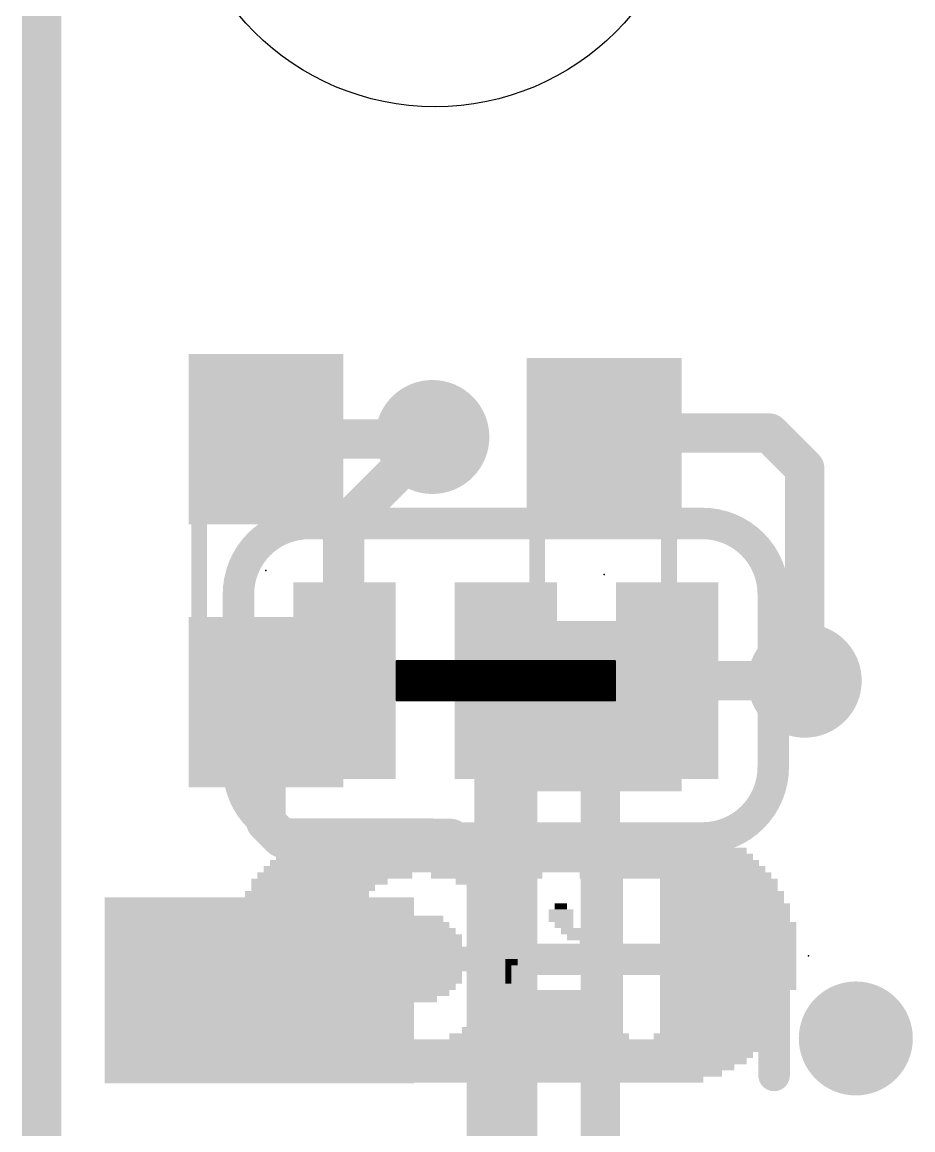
# Model space of a CAD drawing. Extents: x -23 to 84, y -20 to 26.
# Drawn here: x -0.13 to 5.63, y 14.6 to 21.76 of the extents above; entities that cross this region are included whole.
import ezdxf

# ---------------------------------------------------------------- set-up
doc = ezdxf.new("R2010")
doc.units = 0
for name, color, linetype in [('1', 12, 'CONTINUOUS'), ('16', 132, 'CONTINUOUS'), ('18', 110, 'CONTINUOUS'), ('20', 53, 'CONTINUOUS'), ('21', 41, 'CONTINUOUS'), ('22', 40, 'CONTINUOUS'), ('23', 53, 'CONTINUOUS'), ('24', 53, 'CONTINUOUS'), ('51', 53, 'CONTINUOUS')]:
    doc.layers.add(name, color=color, linetype=linetype)

# ---------------------------------------------------------------- blocks, each defined once
blk = doc.blocks.new('RECT')
blk.add_solid([(-0.5, -0.5), (0.5, -0.5), (-0.5, 0.5), (0.5, 0.5)])
blk = doc.blocks.new('ROUNDV')
at = {"const_width": 0.5}
blk.add_lwpolyline([(0, -0.25, 1), (0, 0.25, 1), (0, -0.25)], format="xyb", dxfattribs=at)

msp = doc.modelspace()

# ---------------------------------------------------------------- linework, layer by layer
at = {"layer": '1', "const_width": 0.254}
for points in [[(0, 25.4), (0, 0)], [(1.4478, 19.0618), (2.509, 19.0618)], [(2.509, 19.0618), (2.5226, 19.0754)], [(3.6966, 19.1008), (3.6322, 19.0364)], [(4.699, 19.1008), (3.6966, 19.1008)], [(4.9276, 18.8722), (4.699, 19.1008)], [(4.9276, 17.5006), (4.9276, 18.8722)], [(1.4478, 16.5862), (1.4478, 17.3618)], [(3.6322, 17.3364), (3.6068, 17.311)], [(3.6068, 17.311), (3.6068, 14.4272)], [(1.5494, 16.4846), (1.4478, 16.5862)], [(2.5098, 16.4846), (1.5494, 16.4846)], [(2.5128, 16.4816), (2.5098, 16.4846)], [(2.6416, 16.4816), (2.5128, 16.4816)], [(2.8702, 16.253), (2.6416, 16.4816)], [(2.8702, 14.4272), (2.8702, 16.253)]]:
    msp.add_lwpolyline(points, dxfattribs=at)
at = {"layer": '1', "const_width": 0.127}
for points in [[(1.4478, 19.1253, 1), (1.4478, 18.9983)], [(2.5675, 19.0305, 1), (2.4777, 19.1203)], [(2.509, 18.9983, 1), (2.509, 19.1253)], [(3.6966, 19.1643, 1), (3.6966, 19.0373)], [(3.7415, 19.0559, 1), (3.6517, 19.1457)], [(4.7439, 19.1457, 1), (4.6541, 19.0559)], [(4.699, 19.0373, 1), (4.699, 19.1643)], [(2.4641, 19.1067, 1), (2.5539, 19.0169)], [(3.5873, 19.0813, 1), (3.6771, 18.9915)], [(4.9911, 18.8722, 1), (4.8641, 18.8722)], [(4.8827, 18.8273, 1), (4.9725, 18.9171)], [(4.8641, 17.5006, 1), (4.9911, 17.5006)], [(1.5113, 17.3618, 1), (1.3843, 17.3618)], [(3.6703, 17.311, 1), (3.5433, 17.311)], [(3.5619, 17.3559, 1), (3.6517, 17.2661)], [(3.6771, 17.2915, 1), (3.5873, 17.3813)], [(1.4927, 16.6311, 1), (1.4029, 16.5413)], [(1.3843, 16.5862, 1), (1.5113, 16.5862)], [(1.5494, 16.5481, 1), (1.5494, 16.4211)], [(2.5547, 16.5295, 1), (2.4649, 16.4397)], [(2.5128, 16.5451, 1), (2.5128, 16.4181)], [(2.5098, 16.4211, 1), (2.5098, 16.5481)], [(2.6865, 16.5265, 1), (2.5967, 16.4367)], [(2.6416, 16.4181, 1), (2.6416, 16.5451)], [(1.5045, 16.4397, 1), (1.5943, 16.5295)], [(2.4679, 16.4367, 1), (2.5577, 16.5265)], [(2.9337, 16.253, 1), (2.8067, 16.253)], [(2.8253, 16.2081, 1), (2.9151, 16.2979)]]:
    msp.add_lwpolyline(points, format="xyb", dxfattribs=at)
at = {"layer": '16'}
for points, const_width in [([(0, 25.4), (0, 0)], 0.254), ([(2.5226, 19.0754), (1.9558, 18.5086)], 0.254), ([(1.9558, 18.5086), (1.9558, 17.5006)], 0.254), ([(2.9972, 17.5006), (2.9972, 13.8176)], 0.4064), ([(3.7021, 17.6276), (2.2924, 17.6276)], 0.0127), ([(2.2924, 17.6276), (2.2924, 17.3736)], 0.0127), ([(2.2924, 17.6149), (3.7021, 17.6149)], 0.0127), ([(2.2924, 17.6022), (3.7021, 17.6022)], 0.0127), ([(3.7021, 17.3736), (3.7021, 17.6276)], 0.0127), ([(4.0386, 17.5006), (4.9276, 17.5006)], 0.254), ([(2.2924, 17.5895), (3.7021, 17.5895)], 0.0127), ([(2.2924, 17.5768), (3.7021, 17.5768)], 0.0127), ([(2.2924, 17.5641), (3.7021, 17.5641)], 0.0127), ([(2.2924, 17.5514), (3.7021, 17.5514)], 0.0127), ([(2.2924, 17.5387), (3.7021, 17.5387)], 0.0127), ([(2.2924, 17.526), (3.7021, 17.526)], 0.0127), ([(2.2924, 17.5133), (3.7021, 17.5133)], 0.0127), ([(2.2924, 17.5006), (3.7021, 17.5006)], 0.0127), ([(2.2924, 17.4879), (3.7021, 17.4879)], 0.0127), ([(2.2924, 17.4752), (3.7021, 17.4752)], 0.0127), ([(2.2924, 17.4625), (3.7021, 17.4625)], 0.0127), ([(2.2924, 17.4498), (3.7021, 17.4498)], 0.0127), ([(2.2924, 17.4371), (3.7021, 17.4371)], 0.0127), ([(2.2924, 17.4244), (3.7021, 17.4244)], 0.0127), ([(2.2924, 17.4117), (3.7021, 17.4117)], 0.0127), ([(2.2924, 17.399), (3.7021, 17.399)], 0.0127), ([(2.2924, 17.3863), (3.7021, 17.3863)], 0.0127), ([(2.2924, 17.3736), (3.7021, 17.3736)], 0.0127), ([(2.2924, 17.3736), (3.7021, 17.3736)], 0.0127)]:
    msp.add_lwpolyline(points, dxfattribs=dict(at, const_width=const_width))
for points, const_width in [([(2.5675, 19.0305, 1), (2.4777, 19.1203)], 0.127), ([(2.0193, 18.5086, 1), (1.8923, 18.5086)], 0.127), ([(1.9109, 18.5535, 1), (2.0007, 18.4637)], 0.127), ([(3.0988, 17.5006, 1), (2.8956, 17.5006)], 0.2032), ([(2.2924, 17.6308, 1), (2.2924, 17.6244)], 0.0064), ([(2.2955, 17.6276, 1), (2.2892, 17.6276)], 0.0064), ([(2.2924, 17.6181, 1), (2.2924, 17.6117)], 0.0064), ([(2.2924, 17.6054, 1), (2.2924, 17.599)], 0.0064), ([(3.7052, 17.6276, 1), (3.6989, 17.6276)], 0.0064), ([(3.7021, 17.6244, 1), (3.7021, 17.6308)], 0.0064), ([(3.7021, 17.6117, 1), (3.7021, 17.6181)], 0.0064), ([(3.7021, 17.599, 1), (3.7021, 17.6054)], 0.0064), ([(4.0386, 17.5641, 1), (4.0386, 17.4371)], 0.127), ([(4.9276, 17.4371, 1), (4.9276, 17.5641)], 0.127), ([(1.8923, 17.5006, 1), (2.0193, 17.5006)], 0.127), ([(2.2924, 17.5927, 1), (2.2924, 17.5863)], 0.0064), ([(2.2924, 17.58, 1), (2.2924, 17.5736)], 0.0064), ([(2.2924, 17.5673, 1), (2.2924, 17.5609)], 0.0064), ([(2.2924, 17.5546, 1), (2.2924, 17.5482)], 0.0064), ([(2.2924, 17.5419, 1), (2.2924, 17.5355)], 0.0064), ([(3.7021, 17.5863, 1), (3.7021, 17.5927)], 0.0064), ([(3.7021, 17.5736, 1), (3.7021, 17.58)], 0.0064), ([(3.7021, 17.5609, 1), (3.7021, 17.5673)], 0.0064), ([(3.7021, 17.5482, 1), (3.7021, 17.5546)], 0.0064), ([(3.7021, 17.5355, 1), (3.7021, 17.5419)], 0.0064), ([(2.2924, 17.5292, 1), (2.2924, 17.5228)], 0.0064), ([(2.2924, 17.5165, 1), (2.2924, 17.5101)], 0.0064), ([(2.2924, 17.5038, 1), (2.2924, 17.4974)], 0.0064), ([(2.2924, 17.4911, 1), (2.2924, 17.4847)], 0.0064), ([(2.2924, 17.4784, 1), (2.2924, 17.472)], 0.0064), ([(2.2924, 17.4657, 1), (2.2924, 17.4593)], 0.0064), ([(3.7021, 17.5228, 1), (3.7021, 17.5292)], 0.0064), ([(3.7021, 17.5101, 1), (3.7021, 17.5165)], 0.0064), ([(3.7021, 17.4974, 1), (3.7021, 17.5038)], 0.0064), ([(3.7021, 17.4847, 1), (3.7021, 17.4911)], 0.0064), ([(3.7021, 17.472, 1), (3.7021, 17.4784)], 0.0064), ([(3.7021, 17.4593, 1), (3.7021, 17.4657)], 0.0064), ([(2.2924, 17.453, 1), (2.2924, 17.4466)], 0.0064), ([(2.2924, 17.4403, 1), (2.2924, 17.4339)], 0.0064), ([(2.2924, 17.4276, 1), (2.2924, 17.4212)], 0.0064), ([(2.2924, 17.4149, 1), (2.2924, 17.4085)], 0.0064), ([(2.2924, 17.4022, 1), (2.2924, 17.3958)], 0.0064), ([(2.2924, 17.3895, 1), (2.2924, 17.3831)], 0.0064), ([(3.7021, 17.4466, 1), (3.7021, 17.453)], 0.0064), ([(3.7021, 17.4339, 1), (3.7021, 17.4403)], 0.0064), ([(3.7021, 17.4212, 1), (3.7021, 17.4276)], 0.0064), ([(3.7021, 17.4085, 1), (3.7021, 17.4149)], 0.0064), ([(3.7021, 17.3958, 1), (3.7021, 17.4022)], 0.0064), ([(3.7021, 17.3831, 1), (3.7021, 17.3895)], 0.0064), ([(2.2924, 17.3768, 1), (2.2924, 17.3704)], 0.0064), ([(2.2924, 17.3768, 1), (2.2924, 17.3704)], 0.0064), ([(2.2892, 17.3736, 1), (2.2955, 17.3736)], 0.0064), ([(3.6989, 17.3736, 1), (3.7052, 17.3736)], 0.0064), ([(3.7021, 17.3704, 1), (3.7021, 17.3768)], 0.0064), ([(3.7021, 17.3704, 1), (3.7021, 17.3768)], 0.0064)]:
    msp.add_lwpolyline(points, format="xyb", dxfattribs=dict(at, const_width=const_width))
at = {"layer": '20', "const_width": 0.2032}
msp.add_lwpolyline([(0, 0), (0, 25.4)], dxfattribs=at)
at = {"layer": '20'}
msp.add_circle((2.54, 22.86), 1.651, dxfattribs=at)
at = {"layer": '21', "const_width": 0.2032}
for points in [[(3.08, 15.7), (4.73, 15.7)], [(4.73, 15.7), (4.73, 14.95)]]:
    msp.add_lwpolyline(points, dxfattribs=at)
at = {"layer": '21'}
for points, const_width in [([(3.08, 15.7508, 1), (3.08, 15.6492)], 0.1016), ([(4.7808, 15.7, 1), (4.6792, 15.7)], 0.1016), ([(4.73, 15.6492, 1), (4.73, 15.7508)], 0.1016), ([(5.38, 15.0984, 1), (5.38, 15.3016, 1), (5.38, 15.0984)], 0.2032), ([(4.6792, 14.95, 1), (4.7808, 14.95)], 0.1016)]:
    msp.add_lwpolyline(points, format="xyb", dxfattribs=dict(at, const_width=const_width))
at = {"layer": '22'}
for points, const_width in [([(1.7272, 18.5166, 0.4142), (1.27, 18.0594)], 0.2032), ([(1.7272, 18.5674, 1), (1.7272, 18.4658)], 0.1016), ([(1.7272, 18.4658, 1), (1.7272, 18.5674)], 0.1016), ([(4.7244, 18.0594, 0.4142), (4.2672, 18.5166)], 0.2032), ([(4.2672, 18.5674, 1), (4.2672, 18.4658)], 0.1016), ([(4.2672, 18.4658, 1), (4.2672, 18.5674)], 0.1016), ([(1.3208, 18.0594, 1), (1.2192, 18.0594)], 0.1016), ([(1.2192, 18.0594, 1), (1.3208, 18.0594)], 0.1016), ([(4.7752, 18.0594, 1), (4.6736, 18.0594)], 0.1016), ([(4.6736, 18.0594, 1), (4.7752, 18.0594)], 0.1016), ([(1.27, 16.9418, 0.4142), (1.7272, 16.4846)], 0.2032), ([(1.3208, 16.9418, 1), (1.2192, 16.9418)], 0.1016), ([(4.2672, 16.4846, 0.4142), (4.7244, 16.9418)], 0.2032), ([(4.7752, 16.9418, 1), (4.6736, 16.9418)], 0.1016), ([(1.2192, 16.9418, 1), (1.3208, 16.9418)], 0.1016), ([(4.6736, 16.9418, 1), (4.7752, 16.9418)], 0.1016), ([(1.7272, 16.5354, 1), (1.7272, 16.4338)], 0.1016), ([(1.7272, 16.4338, 1), (1.7272, 16.5354)], 0.1016), ([(4.2672, 16.5354, 1), (4.2672, 16.4338)], 0.1016), ([(4.2672, 16.4338, 1), (4.2672, 16.5354)], 0.1016)]:
    msp.add_lwpolyline(points, format="xyb", dxfattribs=dict(at, const_width=const_width))
at = {"layer": '22', "const_width": 0.2032}
for points in [[(4.2672, 18.5166), (1.7272, 18.5166)], [(1.27, 16.9418), (1.27, 18.0594)], [(4.7244, 16.9418), (4.7244, 18.0594)], [(1.7272, 16.4846), (4.2672, 16.4846)]]:
    msp.add_lwpolyline(points, dxfattribs=at)
at = {"layer": '23'}
for p in [(1.4478, 18.2118), (3.6322, 18.1864)]:
    msp.add_point(p, dxfattribs=at)
at = {"layer": '24'}
for p in [(2.9972, 17.5006), (4.953, 15.7226)]:
    msp.add_point(p, dxfattribs=at)
at = {"layer": '51', "const_width": 0.1016}
for points in [[(1.0158, 17.8558), (1.0158, 18.5678)], [(1.8668, 17.8558), (1.8668, 18.5678)], [(3.2002, 17.8304), (3.2002, 18.5424)], [(4.0512, 17.8304), (4.0512, 18.5424)]]:
    msp.add_lwpolyline(points, dxfattribs=at)
at = {"layer": '51', "const_width": 0.0508}
for points in [[(1.0412, 18.5678, 1), (0.9904, 18.5678)], [(1.8922, 18.5678, 1), (1.8414, 18.5678)], [(3.2256, 18.5424, 1), (3.1748, 18.5424)], [(4.0766, 18.5424, 1), (4.0258, 18.5424)], [(0.9904, 17.8558, 1), (1.0412, 17.8558)], [(1.8414, 17.8558, 1), (1.8922, 17.8558)], [(3.1748, 17.8304, 1), (3.2256, 17.8304)], [(4.0258, 17.8304, 1), (4.0766, 17.8304)]]:
    msp.add_lwpolyline(points, format="xyb", dxfattribs=at)

# ---------------------------------------------------------------- block references
at = {"layer": '1', "xscale": 1.1, "rotation": 90}
for p in [(1.4478, 19.0618), (3.6322, 19.0364), (1.4478, 17.3618), (3.6322, 17.3364)]:
    msp.add_blockref('RECT', p, dxfattribs=at)
at = {"layer": '1', "xscale": 1.2, "yscale": 2, "rotation": 270}
msp.add_blockref('RECT', (1.405, 15.5), dxfattribs=at)
at = {"layer": '16', "xscale": 0.6604, "yscale": 1.27, "rotation": 180}
for p in [(1.9558, 17.5006), (2.9972, 17.5006), (4.0386, 17.5006)]:
    msp.add_blockref('RECT', p, dxfattribs=at)
at = {"layer": '18', "xscale": 0.7366, "yscale": 0.7366}
for p in [(2.5226, 19.0754), (2.5226, 19.0754), (4.9276, 17.5006), (4.9276, 17.5006), (5.2578, 15.1892), (5.2578, 15.1892)]:
    msp.add_blockref('ROUNDV', p, dxfattribs=at)
at = {"layer": '22', "yscale": 0.04, "rotation": 180}
for p, xscale in [((3.053, 16.5226), 2.44), ((3.053, 16.4426), 2.84), ((3.053, 16.4826), 2.68), ((3.053, 16.4026), 3), ((3.053, 16.3226), 3.16), ((3.053, 16.3626), 3.08), ((3.053, 16.2826), 3.24), ((2.873, 16.2426), 0.72), ((4.093, 16.2426), 1.24), ((1.793, 16.2026), 0.88), ((1.753, 16.1626), 0.8), ((2.933, 16.2026), 0.52), ((2.953, 16.1626), 0.4), ((3.653, 16.2026), 0.2), ((3.673, 16.1626), 0.16), ((4.373, 16.2026), 0.76), ((4.373, 16.1626), 0.76), ((1.713, 16.1226), 0.8), ((2.953, 16.1226), 0.32), ((3.673, 16.1226), 0.16), ((4.393, 16.1226), 0.8), ((1.693, 16.0426), 0.84), ((1.713, 16.0826), 0.8), ((2.973, 16.0826), 0.28), ((2.973, 16.0426), 0.2), ((3.353, 16.0426), 0.08), ((3.693, 16.0826), 0.12), ((3.693, 16.0426), 0.12), ((4.393, 16.0826), 0.8), ((4.413, 16.0426), 0.84), ((1.693, 16.0026), 0.84), ((1.713, 15.9626), 0.88), ((2.453, 15.9626), 0.28), ((2.993, 16.0026), 0.16), ((3.013, 15.9626), 0.12), ((3.353, 16.0026), 0.16), ((3.353, 15.9626), 0.16), ((3.693, 16.0026), 0.12), ((3.693, 15.9626), 0.12), ((4.413, 16.0026), 0.84), ((4.413, 15.9626), 0.84), ((1.713, 15.9226), 0.96), ((1.953, 15.8826), 1.44), ((2.453, 15.9226), 0.36), ((3.013, 15.9226), 0.12), ((3.033, 15.8826), 0.16), ((3.373, 15.9226), 0.12), ((3.433, 15.8826), 0.16), ((3.673, 15.8826), 0.16), ((3.693, 15.9226), 0.12), ((4.433, 15.9226), 0.88), ((4.433, 15.8826), 0.88), ((1.973, 15.8426), 1.48), ((1.973, 15.8026), 1.48), ((3.053, 15.8426), 0.12), ((3.073, 15.8026), 0.16), ((3.573, 15.8426), 0.36), ((3.613, 15.8026), 0.28), ((4.433, 15.8426), 0.88), ((4.433, 15.8026), 0.88), ((1.993, 15.7626), 1.52), ((3.093, 15.7626), 0.2), ((3.653, 15.7626), 0.2), ((4.433, 15.7626), 0.88), ((1.993, 15.7226), 1.52), ((1.993, 15.6826), 1.52), ((3.113, 15.7226), 0.24), ((3.033, 15.6826), 0.08), ((3.673, 15.7226), 0.16), ((3.693, 15.6826), 0.12), ((4.433, 15.7226), 0.88), ((4.433, 15.6826), 0.88), ((1.993, 15.6426), 1.52), ((1.973, 15.6026), 1.48), ((3.013, 15.6426), 0.04), ((3.013, 15.6026), 0.04), ((3.693, 15.6426), 0.12), ((3.693, 15.6026), 0.12), ((4.433, 15.6426), 0.88), ((4.433, 15.6026), 0.88), ((1.973, 15.5626), 1.48), ((1.953, 15.5226), 1.44), ((3.013, 15.5226), 0.12), ((3.013, 15.5626), 0.04), ((3.673, 15.5226), 0.16), ((3.693, 15.5626), 0.12), ((4.433, 15.5626), 0.88), ((4.433, 15.5226), 0.88), ((1.733, 15.4826), 0.92), ((1.713, 15.4426), 0.88), ((2.453, 15.4826), 0.36), ((2.453, 15.4426), 0.2), ((3.333, 15.4426), 0.84), ((3.353, 15.4826), 0.8), ((4.413, 15.4826), 0.84), ((4.413, 15.4426), 0.84), ((1.693, 15.4026), 0.84), ((3.333, 15.4026), 0.84), ((4.413, 15.4026), 0.84), ((1.713, 15.3626), 0.8), ((1.713, 15.3226), 0.8), ((3.293, 15.3226), 0.92), ((3.313, 15.3626), 0.88), ((4.393, 15.3626), 0.8), ((4.393, 15.3226), 0.8), ((1.733, 15.2826), 0.76), ((1.773, 15.2426), 0.84), ((3.233, 15.2426), 1.04), ((3.273, 15.2826), 0.96), ((4.373, 15.2826), 0.76), ((4.373, 15.2426), 0.76), ((1.833, 15.2026), 0.88), ((3.053, 15.1626), 3.24), ((3.213, 15.2026), 1.16), ((4.333, 15.2026), 0.76), ((3.053, 15.1226), 3.16), ((3.053, 15.0826), 3.08), ((3.053, 15.0426), 3), ((3.053, 15.0026), 2.84), ((3.053, 14.9626), 2.68), ((3.053, 14.9226), 2.44)]:
    msp.add_blockref('RECT', p, dxfattribs=dict(at, xscale=xscale))
msp.add_blockref('RECT', (1.893, 16.2426), dxfattribs=at)
at = {"layer": '51', "xscale": 0.5001, "yscale": 0.95, "rotation": 90}
for p in [(1.4427, 18.792), (3.6271, 18.7667), (1.4427, 17.6237), (3.6271, 17.5983)]:
    msp.add_blockref('RECT', p, dxfattribs=at)

doc.saveas('drawing.dxf')
